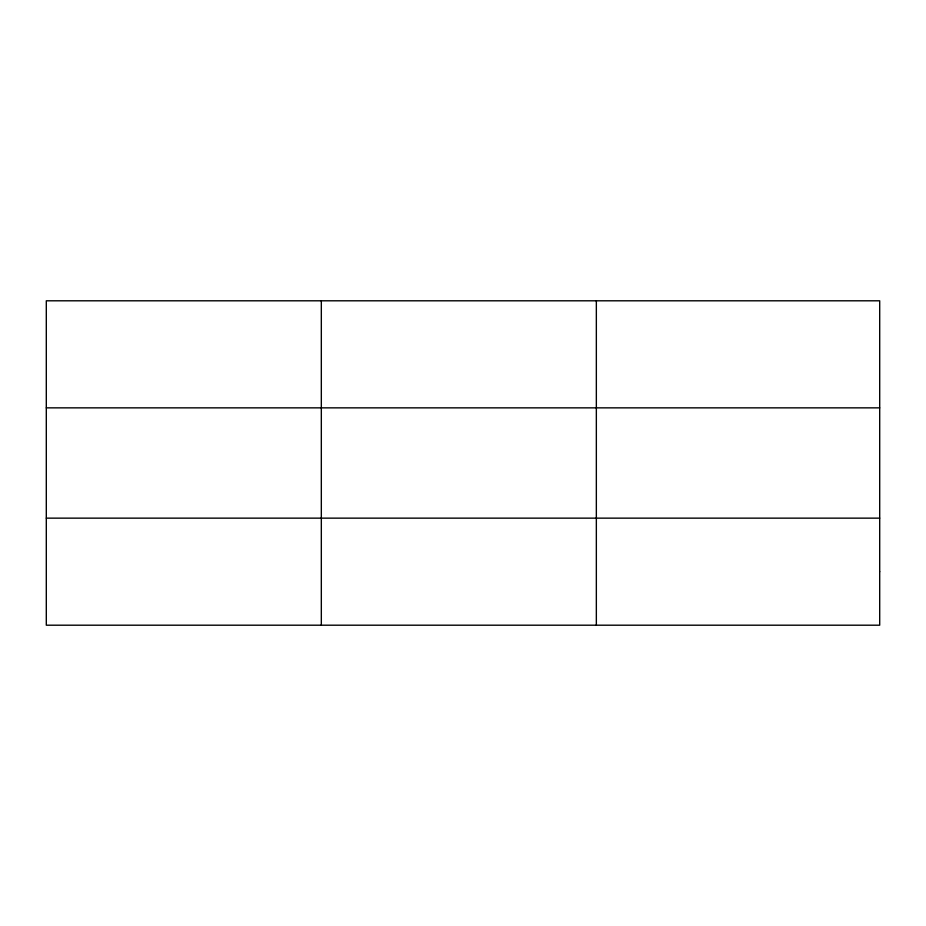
<?xml version="1.0" encoding="UTF-8"?>
<svg xmlns="http://www.w3.org/2000/svg" width="926" height="926" viewBox="0 0 926 926"><rect width="100%" height="100%" fill="white"/><g stroke="black" fill="none" stroke-linecap="round" stroke-linejoin="round"><path stroke-width="1.39" d="M321.322 625.2L321.322 300.8M596.344 625.2L596.344 300.8M46.3 407.857L879.7 407.857M46.3 518.143L879.7 518.143M879.7 571.678L879.7 625.2L46.3 625.2L46.3 300.8L879.7 300.8L879.7 571.678"/></g></svg>
